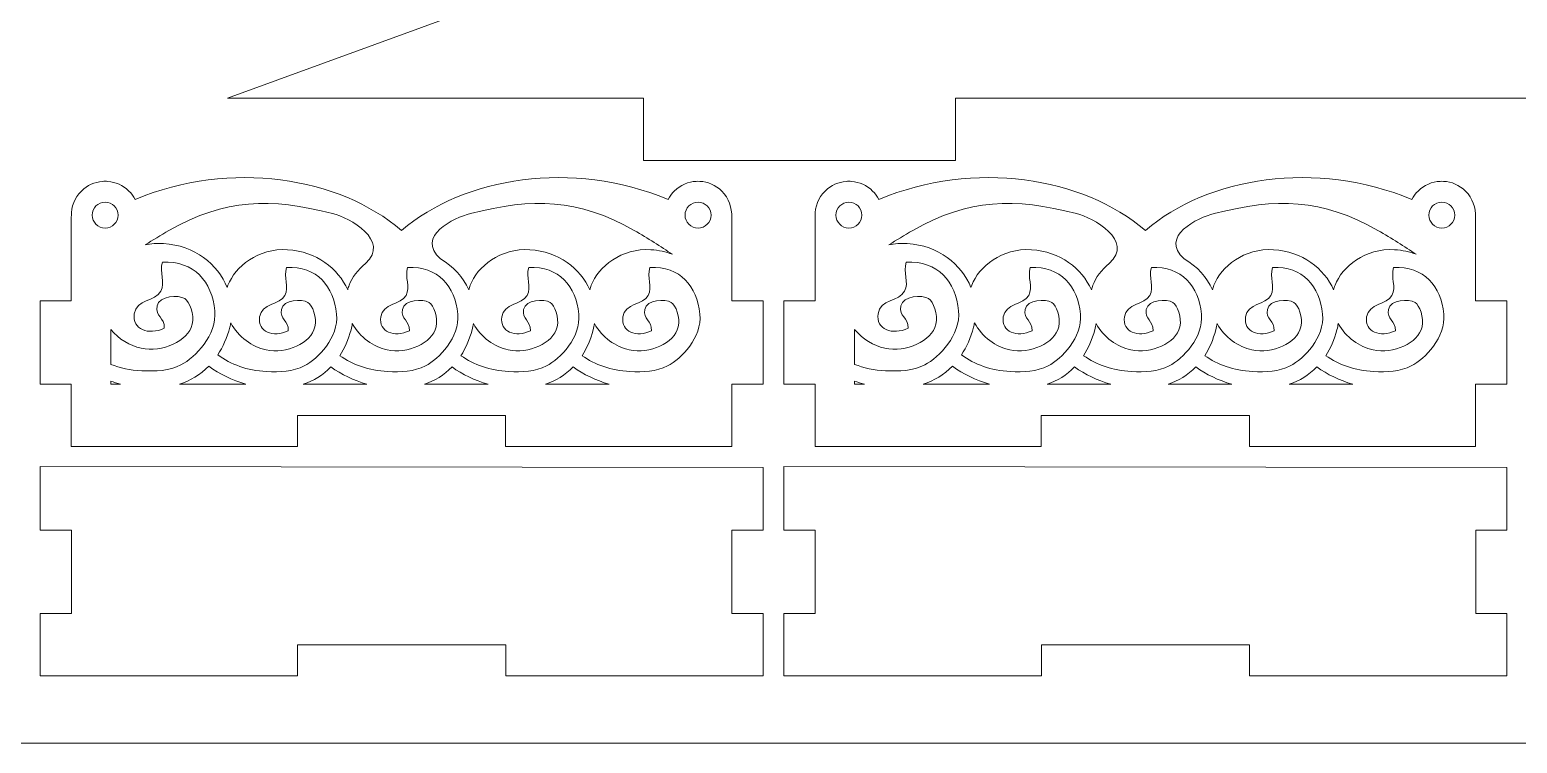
# Model space of a CAD drawing. Header units: millimetres. Extents: x -450 to 450, y -635 to 635.
# Drawn here: x -231.5 to -88.5, y 35.2 to 103.8 of the extents above; entities that cross this region are included whole.
import ezdxf

# ---------------------------------------------------------------- set-up
doc = ezdxf.new("R2010")
doc.units = ezdxf.units.MM
doc.header["$MEASUREMENT"] = 0
doc.layers.add('Camada 1', color=7, linetype='Continuous')

msp = doc.modelspace()

# ---------------------------------------------------------------- linework, layer by layer
at = {"layer": 'Camada 1', "color": 254, "lineweight": 20}
msp.add_lwpolyline([(-450, 35.1801), (450, 35.1801), (450, 635.1801), (-450, 635.1801), (-450, 35.1801)], close=True, dxfattribs=at)
at = {"layer": 'Camada 1', "color": 250, "lineweight": 20}
for points, knots in [([(-28.7208, 164.082), (-28.7208, 164.082), (-160.8293, 115.9984), (-160.8293, 115.9984), (-160.8293, 115.9984), (-160.8293, 115.9984), (-161.8553, 118.8175), (-161.8553, 118.8175), (-161.8553, 118.8175), (-161.8553, 118.8175), (-190.0461, 108.5569), (-190.0461, 108.5569), (-190.0461, 108.5569), (-190.0461, 108.5569), (-189.0201, 105.7378), (-189.0201, 105.7378), (-189.0201, 105.7378), (-189.0201, 105.7378), (-212.5124, 97.1873), (-212.5124, 97.1873), (-212.5124, 97.1873), (-212.5124, 97.1873), (-172.5124, 97.1873), (-172.5124, 97.1873), (-172.5124, 97.1873), (-172.5124, 97.1873), (-172.5124, 91.1873), (-172.5124, 91.1873), (-172.5124, 91.1873), (-172.5124, 91.1873), (-142.5124, 91.1873), (-142.5124, 91.1873), (-142.5124, 91.1873), (-142.5124, 91.1873), (-142.5124, 97.1873), (-142.5124, 97.1873), (-142.5124, 97.1873), (-142.5124, 97.1873), (-46.9972, 97.1873), (-46.9972, 97.1873), (-46.9972, 97.1873), (-46.9972, 97.1873), (-46.9972, 91.1873), (-46.9972, 91.1873), (-46.9972, 91.1873), (-46.9972, 91.1873), (-16.9972, 91.1873), (-16.9972, 91.1873), (-16.9972, 91.1873), (-16.9972, 91.1873), (-16.9972, 97.1873), (-16.9972, 97.1873), (-16.9972, 97.1873), (-16.9972, 97.1873), (20.0028, 97.1873), (20.0028, 97.1873), (20.0028, 97.1873), (20.0028, 97.1873), (20.0028, 181.8159), (20.0028, 181.8159), (20.0028, 181.8159), (20.0028, 181.8159), (-0.53, 174.3426), (-0.53, 174.3426), (-0.53, 174.3426), (-0.53, 174.3426), (-1.5561, 177.1617), (-1.5561, 177.1617), (-1.5561, 177.1617), (-1.5561, 177.1617), (-29.7468, 166.9011), (-29.7468, 166.9011), (-29.7468, 166.9011), (-29.7468, 166.9011), (-28.7208, 164.082), (-28.7208, 164.082)], [0, 0, 0, 0, 0.05, 0.05, 0.05, 0.05, 0.1, 0.1, 0.1, 0.1, 0.15, 0.15, 0.15, 0.15, 0.2, 0.2, 0.2, 0.2, 0.25, 0.25, 0.25, 0.25, 0.3, 0.3, 0.3, 0.3, 0.35, 0.35, 0.35, 0.35, 0.4, 0.4, 0.4, 0.4, 0.45, 0.45, 0.45, 0.45, 0.5, 0.5, 0.5, 0.5, 0.55, 0.55, 0.55, 0.55, 0.6, 0.6, 0.6, 0.6, 0.65, 0.65, 0.65, 0.65, 0.7, 0.7, 0.7, 0.7, 0.75, 0.75, 0.75, 0.75, 0.8, 0.8, 0.8, 0.8, 0.85, 0.85, 0.85, 0.85, 0.9, 0.9, 0.9, 0.9, 1, 1, 1, 1]), ([(-170.1408, 87.4483), (-179.3599, 91.2629), (-189.6884, 89.6362), (-195.76, 84.4697), (-195.76, 84.4697), (-201.8316, 89.6362), (-212.1605, 91.263), (-221.3798, 87.4483), (-221.3798, 87.4483), (-221.5322, 87.7396), (-221.7315, 88.0126), (-221.978, 88.2557), (-221.978, 88.2557), (-222.5448, 88.8146), (-223.2656, 89.1232), (-224.0024, 89.1815), (-224.0024, 89.1815), (-224.1753, 89.1953), (-224.3491, 89.1952), (-224.522, 89.1812), (-224.522, 89.1812), (-225.2575, 89.1221), (-225.9766, 88.8136), (-226.5423, 88.2557), (-226.5423, 88.2557), (-226.5423, 88.2557), (-226.571, 88.2269), (-226.571, 88.2269), (-226.571, 88.2269), (-227.1901, 87.6009), (-227.5286, 86.7506), (-227.5093, 85.8704), (-227.5093, 85.8704), (-227.5093, 85.8704), (-227.5101, 85.8143), (-227.5101, 85.8143), (-227.5101, 85.8143), (-227.5101, 85.8143), (-227.5101, 77.6918), (-227.5101, 77.6918), (-227.5101, 77.6918), (-227.5101, 77.6918), (-230.5101, 77.6918), (-230.5101, 77.6918), (-230.5101, 77.6918), (-230.5101, 77.6918), (-230.5101, 69.6919), (-230.5101, 69.6919), (-230.5101, 69.6919), (-230.5101, 69.6919), (-227.5101, 69.6919), (-227.5101, 69.6919), (-227.5101, 69.6919), (-227.5101, 69.6919), (-227.5101, 63.6919), (-227.5101, 63.6919), (-227.5101, 63.6919), (-227.5101, 63.6919), (-205.7602, 63.6919), (-205.7602, 63.6919), (-205.7602, 63.6919), (-205.7602, 63.6919), (-205.7602, 66.6919), (-205.7602, 66.6919), (-205.7602, 66.6919), (-205.7602, 66.6919), (-185.7603, 66.6919), (-185.7603, 66.6919), (-185.7603, 66.6919), (-185.7603, 66.6919), (-185.7603, 63.6919), (-185.7603, 63.6919), (-185.7603, 63.6919), (-185.7603, 63.6919), (-164.0104, 63.6919), (-164.0104, 63.6919), (-164.0104, 63.6919), (-164.0104, 63.6919), (-164.012, 69.6919), (-164.012, 69.6919), (-164.012, 69.6919), (-164.012, 69.6919), (-161.0104, 69.6919), (-161.0104, 69.6919), (-161.0104, 69.6919), (-161.0104, 69.6919), (-161.0104, 77.6918), (-161.0104, 77.6918), (-161.0104, 77.6918), (-161.0104, 77.6918), (-164.0142, 77.6918), (-164.0142, 77.6918), (-164.0142, 77.6918), (-164.0142, 77.6918), (-164.0164, 85.7301), (-164.0164, 85.7301), (-164.0164, 85.7301), (-164.008, 86.639), (-164.2798, 87.5669), (-164.9782, 88.2557), (-164.9782, 88.2557), (-165.5705, 88.8399), (-166.3311, 89.1506), (-167.1025, 89.1879), (-167.1025, 89.1879), (-167.2118, 89.1932), (-167.3214, 89.193), (-167.4307, 89.1873), (-167.4307, 89.1873), (-168.1978, 89.1473), (-168.9534, 88.8367), (-169.5426, 88.2557), (-169.5426, 88.2557), (-169.7891, 88.0126), (-169.9884, 87.7396), (-170.1408, 87.4483)], [0, 0, 0, 0, 0.03333333, 0.03333333, 0.03333333, 0.03333333, 0.06666667, 0.06666667, 0.06666667, 0.06666667, 0.1, 0.1, 0.1, 0.1, 0.13333333, 0.13333333, 0.13333333, 0.13333333, 0.16666667, 0.16666667, 0.16666667, 0.16666667, 0.2, 0.2, 0.2, 0.2, 0.23333333, 0.23333333, 0.23333333, 0.23333333, 0.26666667, 0.26666667, 0.26666667, 0.26666667, 0.3, 0.3, 0.3, 0.3, 0.33333333, 0.33333333, 0.33333333, 0.33333333, 0.36666667, 0.36666667, 0.36666667, 0.36666667, 0.4, 0.4, 0.4, 0.4, 0.43333333, 0.43333333, 0.43333333, 0.43333333, 0.46666667, 0.46666667, 0.46666667, 0.46666667, 0.5, 0.5, 0.5, 0.5, 0.53333333, 0.53333333, 0.53333333, 0.53333333, 0.56666667, 0.56666667, 0.56666667, 0.56666667, 0.6, 0.6, 0.6, 0.6, 0.63333333, 0.63333333, 0.63333333, 0.63333333, 0.66666667, 0.66666667, 0.66666667, 0.66666667, 0.7, 0.7, 0.7, 0.7, 0.73333333, 0.73333333, 0.73333333, 0.73333333, 0.76666667, 0.76666667, 0.76666667, 0.76666667, 0.8, 0.8, 0.8, 0.8, 0.83333333, 0.83333333, 0.83333333, 0.83333333, 0.86666667, 0.86666667, 0.86666667, 0.86666667, 0.9, 0.9, 0.9, 0.9, 0.93333333, 0.93333333, 0.93333333, 0.93333333, 1, 1, 1, 1]), ([(-98.6427, 87.4483), (-107.8618, 91.2629), (-118.1903, 89.6362), (-124.2619, 84.4697), (-124.2619, 84.4697), (-130.3335, 89.6362), (-140.6624, 91.263), (-149.8817, 87.4483), (-149.8817, 87.4483), (-150.0341, 87.7396), (-150.2334, 88.0126), (-150.4799, 88.2557), (-150.4799, 88.2557), (-151.0467, 88.8146), (-151.7675, 89.1232), (-152.5043, 89.1815), (-152.5043, 89.1815), (-152.6772, 89.1953), (-152.851, 89.1952), (-153.0239, 89.1812), (-153.0239, 89.1812), (-153.7594, 89.1221), (-154.4785, 88.8136), (-155.0442, 88.2557), (-155.0442, 88.2557), (-155.0442, 88.2557), (-155.0729, 88.2269), (-155.0729, 88.2269), (-155.0729, 88.2269), (-155.692, 87.6009), (-156.0305, 86.7506), (-156.0112, 85.8704), (-156.0112, 85.8704), (-156.0112, 85.8704), (-156.012, 85.8143), (-156.012, 85.8143), (-156.012, 85.8143), (-156.012, 85.8143), (-156.012, 77.6918), (-156.012, 77.6918), (-156.012, 77.6918), (-156.012, 77.6918), (-159.012, 77.6918), (-159.012, 77.6918), (-159.012, 77.6918), (-159.012, 77.6918), (-159.012, 69.6919), (-159.012, 69.6919), (-159.012, 69.6919), (-159.012, 69.6919), (-156.012, 69.6919), (-156.012, 69.6919), (-156.012, 69.6919), (-156.012, 69.6919), (-156.012, 63.6919), (-156.012, 63.6919), (-156.012, 63.6919), (-156.012, 63.6919), (-134.2621, 63.6919), (-134.2621, 63.6919), (-134.2621, 63.6919), (-134.2621, 63.6919), (-134.2621, 66.6919), (-134.2621, 66.6919), (-134.2621, 66.6919), (-134.2621, 66.6919), (-114.2622, 66.6919), (-114.2622, 66.6919), (-114.2622, 66.6919), (-114.2622, 66.6919), (-114.2622, 63.6919), (-114.2622, 63.6919), (-114.2622, 63.6919), (-114.2622, 63.6919), (-92.5123, 63.6919), (-92.5123, 63.6919), (-92.5123, 63.6919), (-92.5123, 63.6919), (-92.5139, 69.6919), (-92.5139, 69.6919), (-92.5139, 69.6919), (-92.5139, 69.6919), (-89.5123, 69.6919), (-89.5123, 69.6919), (-89.5123, 69.6919), (-89.5123, 69.6919), (-89.5123, 77.6918), (-89.5123, 77.6918), (-89.5123, 77.6918), (-89.5123, 77.6918), (-92.5161, 77.6918), (-92.5161, 77.6918), (-92.5161, 77.6918), (-92.5161, 77.6918), (-92.5183, 85.7301), (-92.5183, 85.7301), (-92.5183, 85.7301), (-92.5099, 86.639), (-92.7817, 87.5669), (-93.4801, 88.2557), (-93.4801, 88.2557), (-94.0724, 88.8399), (-94.833, 89.1506), (-95.6044, 89.1879), (-95.6044, 89.1879), (-95.7137, 89.1932), (-95.8233, 89.193), (-95.9326, 89.1873), (-95.9326, 89.1873), (-96.6997, 89.1473), (-97.4553, 88.8367), (-98.0445, 88.2557), (-98.0445, 88.2557), (-98.291, 88.0126), (-98.4903, 87.7396), (-98.6427, 87.4483)], [0, 0, 0, 0, 0.03333333, 0.03333333, 0.03333333, 0.03333333, 0.06666667, 0.06666667, 0.06666667, 0.06666667, 0.1, 0.1, 0.1, 0.1, 0.13333333, 0.13333333, 0.13333333, 0.13333333, 0.16666667, 0.16666667, 0.16666667, 0.16666667, 0.2, 0.2, 0.2, 0.2, 0.23333333, 0.23333333, 0.23333333, 0.23333333, 0.26666667, 0.26666667, 0.26666667, 0.26666667, 0.3, 0.3, 0.3, 0.3, 0.33333333, 0.33333333, 0.33333333, 0.33333333, 0.36666667, 0.36666667, 0.36666667, 0.36666667, 0.4, 0.4, 0.4, 0.4, 0.43333333, 0.43333333, 0.43333333, 0.43333333, 0.46666667, 0.46666667, 0.46666667, 0.46666667, 0.5, 0.5, 0.5, 0.5, 0.53333333, 0.53333333, 0.53333333, 0.53333333, 0.56666667, 0.56666667, 0.56666667, 0.56666667, 0.6, 0.6, 0.6, 0.6, 0.63333333, 0.63333333, 0.63333333, 0.63333333, 0.66666667, 0.66666667, 0.66666667, 0.66666667, 0.7, 0.7, 0.7, 0.7, 0.73333333, 0.73333333, 0.73333333, 0.73333333, 0.76666667, 0.76666667, 0.76666667, 0.76666667, 0.8, 0.8, 0.8, 0.8, 0.83333333, 0.83333333, 0.83333333, 0.83333333, 0.86666667, 0.86666667, 0.86666667, 0.86666667, 0.9, 0.9, 0.9, 0.9, 0.93333333, 0.93333333, 0.93333333, 0.93333333, 1, 1, 1, 1]), ([(-212.4491, 79.1922), (-212.4491, 79.1922), (-212.5219, 78.9787), (-212.5219, 78.9787), (-212.5219, 78.9787), (-213.4277, 81.2332), (-215.6529, 83.0213), (-218.6424, 83.2092), (-218.6424, 83.2092), (-219.2628, 83.2482), (-219.8561, 83.1956), (-220.413, 83.0712), (-220.413, 83.0712), (-219.687, 83.5364), (-218.9306, 84.0114), (-218.1231, 84.4667), (-218.1231, 84.4667), (-212.6547, 87.5501), (-208.4205, 87.6193), (-202.3883, 86.1), (-202.3883, 86.1), (-200.7806, 85.6951), (-196.8094, 83.4925), (-199.2257, 81.2995), (-199.2257, 81.2995), (-199.9775, 80.6933), (-200.5287, 79.9438), (-200.8074, 79.1922), (-200.8074, 79.1922), (-200.8612, 79.0473), (-200.9066, 78.903), (-200.9442, 78.7595), (-200.9442, 78.7595), (-201.8588, 80.8244), (-203.9453, 82.4388), (-206.7197, 82.6131), (-206.7197, 82.6131), (-209.541, 82.7904), (-211.78, 80.9967), (-212.4491, 79.1922)], [0, 0, 0, 0, 0.09090909, 0.09090909, 0.09090909, 0.09090909, 0.18181818, 0.18181818, 0.18181818, 0.18181818, 0.27272727, 0.27272727, 0.27272727, 0.27272727, 0.36363636, 0.36363636, 0.36363636, 0.36363636, 0.45454545, 0.45454545, 0.45454545, 0.45454545, 0.54545455, 0.54545455, 0.54545455, 0.54545455, 0.63636364, 0.63636364, 0.63636364, 0.63636364, 0.72727273, 0.72727273, 0.72727273, 0.72727273, 0.81818182, 0.81818182, 0.81818182, 0.81818182, 1, 1, 1, 1]), ([(-183.4364, 82.6131), (-186.2577, 82.7904), (-188.4967, 80.9967), (-189.1658, 79.1922), (-189.1658, 79.1922), (-189.2196, 79.0472), (-189.2649, 78.9028), (-189.3025, 78.7593), (-189.3025, 78.7593), (-189.8386, 79.9696), (-190.7772, 81.0249), (-192.0218, 81.7273), (-192.0218, 81.7273), (-194.4381, 83.92), (-190.74, 85.6951), (-189.1322, 86.1), (-189.1322, 86.1), (-183.1, 87.6194), (-178.8658, 87.5501), (-173.3975, 84.4667), (-173.3975, 84.4667), (-172.063, 83.7141), (-170.8678, 82.9085), (-169.7193, 82.1807), (-169.7193, 82.1807), (-170.3554, 82.4158), (-171.0503, 82.5663), (-171.7948, 82.6131), (-171.7948, 82.6131), (-174.616, 82.7904), (-176.855, 80.9967), (-177.5241, 79.1922), (-177.5241, 79.1922), (-177.5779, 79.0472), (-177.6232, 78.9028), (-177.6608, 78.7593), (-177.6608, 78.7593), (-178.5755, 80.8244), (-180.6619, 82.4388), (-183.4364, 82.6131)], [0, 0, 0, 0, 0.09090909, 0.09090909, 0.09090909, 0.09090909, 0.18181818, 0.18181818, 0.18181818, 0.18181818, 0.27272727, 0.27272727, 0.27272727, 0.27272727, 0.36363636, 0.36363636, 0.36363636, 0.36363636, 0.45454545, 0.45454545, 0.45454545, 0.45454545, 0.54545455, 0.54545455, 0.54545455, 0.54545455, 0.63636364, 0.63636364, 0.63636364, 0.63636364, 0.72727273, 0.72727273, 0.72727273, 0.72727273, 0.81818182, 0.81818182, 0.81818182, 0.81818182, 1, 1, 1, 1]), ([(-140.951, 79.1922), (-140.951, 79.1922), (-141.0238, 78.9787), (-141.0238, 78.9787), (-141.0238, 78.9787), (-141.9296, 81.2332), (-144.1548, 83.0213), (-147.1443, 83.2092), (-147.1443, 83.2092), (-147.7647, 83.2482), (-148.358, 83.1956), (-148.9149, 83.0712), (-148.9149, 83.0712), (-148.1889, 83.5364), (-147.4325, 84.0114), (-146.625, 84.4667), (-146.625, 84.4667), (-141.1566, 87.5501), (-136.9224, 87.6193), (-130.8902, 86.1), (-130.8902, 86.1), (-129.2825, 85.6951), (-125.3113, 83.4925), (-127.7276, 81.2995), (-127.7276, 81.2995), (-128.4794, 80.6933), (-129.0306, 79.9438), (-129.3093, 79.1922), (-129.3093, 79.1922), (-129.3631, 79.0473), (-129.4085, 78.903), (-129.4461, 78.7595), (-129.4461, 78.7595), (-130.3607, 80.8244), (-132.4472, 82.4388), (-135.2216, 82.6131), (-135.2216, 82.6131), (-138.0429, 82.7904), (-140.2819, 80.9967), (-140.951, 79.1922)], [0, 0, 0, 0, 0.09090909, 0.09090909, 0.09090909, 0.09090909, 0.18181818, 0.18181818, 0.18181818, 0.18181818, 0.27272727, 0.27272727, 0.27272727, 0.27272727, 0.36363636, 0.36363636, 0.36363636, 0.36363636, 0.45454545, 0.45454545, 0.45454545, 0.45454545, 0.54545455, 0.54545455, 0.54545455, 0.54545455, 0.63636364, 0.63636364, 0.63636364, 0.63636364, 0.72727273, 0.72727273, 0.72727273, 0.72727273, 0.81818182, 0.81818182, 0.81818182, 0.81818182, 1, 1, 1, 1]), ([(-111.9383, 82.6131), (-114.7596, 82.7904), (-116.9986, 80.9967), (-117.6677, 79.1922), (-117.6677, 79.1922), (-117.7215, 79.0472), (-117.7668, 78.9028), (-117.8044, 78.7593), (-117.8044, 78.7593), (-118.3405, 79.9696), (-119.2791, 81.0249), (-120.5237, 81.7273), (-120.5237, 81.7273), (-122.94, 83.92), (-119.2419, 85.6951), (-117.6341, 86.1), (-117.6341, 86.1), (-111.6019, 87.6194), (-107.3677, 87.5501), (-101.8994, 84.4667), (-101.8994, 84.4667), (-100.5649, 83.7141), (-99.3697, 82.9085), (-98.2212, 82.1807), (-98.2212, 82.1807), (-98.8573, 82.4158), (-99.5522, 82.5663), (-100.2967, 82.6131), (-100.2967, 82.6131), (-103.1179, 82.7904), (-105.3569, 80.9967), (-106.026, 79.1922), (-106.026, 79.1922), (-106.0798, 79.0472), (-106.1251, 78.9028), (-106.1627, 78.7593), (-106.1627, 78.7593), (-107.0774, 80.8244), (-109.1638, 82.4388), (-111.9383, 82.6131)], [0, 0, 0, 0, 0.09090909, 0.09090909, 0.09090909, 0.09090909, 0.18181818, 0.18181818, 0.18181818, 0.18181818, 0.27272727, 0.27272727, 0.27272727, 0.27272727, 0.36363636, 0.36363636, 0.36363636, 0.36363636, 0.45454545, 0.45454545, 0.45454545, 0.45454545, 0.54545455, 0.54545455, 0.54545455, 0.54545455, 0.63636364, 0.63636364, 0.63636364, 0.63636364, 0.72727273, 0.72727273, 0.72727273, 0.72727273, 0.81818182, 0.81818182, 0.81818182, 0.81818182, 1, 1, 1, 1]), ([(-223.0102, 85.9418), (-223.0102, 85.2587), (-223.5827, 84.6918), (-224.2602, 84.6918), (-224.2602, 84.6918), (-224.9433, 84.6918), (-225.5102, 85.2643), (-225.5102, 85.9418), (-225.5102, 85.9418), (-225.5102, 86.6248), (-224.9377, 87.1918), (-224.2602, 87.1918), (-224.2602, 87.1918), (-223.5771, 87.1918), (-223.0102, 86.6192), (-223.0102, 85.9418)], [0, 0, 0, 0, 0.2, 0.2, 0.2, 0.2, 0.4, 0.4, 0.4, 0.4, 0.6, 0.6, 0.6, 0.6, 1, 1, 1, 1]), ([(-167.2604, 84.6918), (-167.9435, 84.6918), (-168.5104, 85.2643), (-168.5104, 85.9418), (-168.5104, 85.9418), (-168.5104, 86.6248), (-167.9379, 87.1918), (-167.2604, 87.1918), (-167.2604, 87.1918), (-166.5773, 87.1918), (-166.0104, 86.6192), (-166.0104, 85.9418), (-166.0104, 85.9418), (-166.0104, 85.2587), (-166.5829, 84.6918), (-167.2604, 84.6918)], [0, 0, 0, 0, 0.2, 0.2, 0.2, 0.2, 0.4, 0.4, 0.4, 0.4, 0.6, 0.6, 0.6, 0.6, 1, 1, 1, 1]), ([(-151.5121, 85.9418), (-151.5121, 85.2587), (-152.0846, 84.6918), (-152.7621, 84.6918), (-152.7621, 84.6918), (-153.4452, 84.6918), (-154.0121, 85.2643), (-154.0121, 85.9418), (-154.0121, 85.9418), (-154.0121, 86.6248), (-153.4396, 87.1918), (-152.7621, 87.1918), (-152.7621, 87.1918), (-152.079, 87.1918), (-151.5121, 86.6192), (-151.5121, 85.9418)], [0, 0, 0, 0, 0.2, 0.2, 0.2, 0.2, 0.4, 0.4, 0.4, 0.4, 0.6, 0.6, 0.6, 0.6, 1, 1, 1, 1]), ([(-95.7623, 84.6918), (-96.4454, 84.6918), (-97.0123, 85.2643), (-97.0123, 85.9418), (-97.0123, 85.9418), (-97.0123, 86.6248), (-96.4398, 87.1918), (-95.7623, 87.1918), (-95.7623, 87.1918), (-95.0792, 87.1918), (-94.5123, 86.6192), (-94.5123, 85.9418), (-94.5123, 85.9418), (-94.5123, 85.2587), (-95.0848, 84.6918), (-95.7623, 84.6918)], [0, 0, 0, 0, 0.2, 0.2, 0.2, 0.2, 0.4, 0.4, 0.4, 0.4, 0.6, 0.6, 0.6, 0.6, 1, 1, 1, 1]), ([(-213.7174, 76.7536), (-213.4967, 74.3708), (-215.5817, 72.2855), (-216.9689, 71.5492), (-216.9689, 71.5492), (-218.0804, 70.9592), (-219.4372, 70.9182), (-220.7471, 70.9815), (-220.7471, 70.9815), (-221.8474, 71.0345), (-222.8332, 71.2504), (-223.7197, 71.5946), (-223.7197, 71.5946), (-223.7197, 71.5946), (-223.7197, 74.9472), (-223.7197, 74.9472), (-223.7197, 74.9472), (-222.939, 74.0267), (-221.8712, 73.3725), (-220.8084, 73.15), (-220.8084, 73.15), (-218.771, 72.7238), (-216.2845, 73.8065), (-215.8938, 75.4546), (-215.8938, 75.4546), (-215.6637, 76.4252), (-216.1513, 77.626), (-216.5956, 77.9161), (-216.5956, 77.9161), (-217.1854, 78.3006), (-219.0835, 78.1994), (-219.2634, 77.2231), (-219.2634, 77.2231), (-219.4603, 76.1569), (-218.5362, 76.1619), (-218.5705, 75.0716), (-218.5705, 75.0716), (-220.0946, 74.3635), (-221.6694, 74.9461), (-221.4554, 76.4662), (-221.4554, 76.4662), (-221.2602, 77.8538), (-219.4351, 77.6407), (-218.9082, 78.6285), (-218.9082, 78.6285), (-218.4572, 79.4736), (-219.0539, 80.4553), (-218.7503, 81.4232), (-218.7503, 81.4232), (-215.7013, 81.5688), (-213.9744, 79.5346), (-213.7174, 76.7536)], [0, 0, 0, 0, 0.07142857, 0.07142857, 0.07142857, 0.07142857, 0.14285714, 0.14285714, 0.14285714, 0.14285714, 0.21428571, 0.21428571, 0.21428571, 0.21428571, 0.28571429, 0.28571429, 0.28571429, 0.28571429, 0.35714286, 0.35714286, 0.35714286, 0.35714286, 0.42857143, 0.42857143, 0.42857143, 0.42857143, 0.5, 0.5, 0.5, 0.5, 0.57142857, 0.57142857, 0.57142857, 0.57142857, 0.64285714, 0.64285714, 0.64285714, 0.64285714, 0.71428571, 0.71428571, 0.71428571, 0.71428571, 0.78571429, 0.78571429, 0.78571429, 0.78571429, 0.85714286, 0.85714286, 0.85714286, 0.85714286, 1, 1, 1, 1]), ([(-142.2193, 76.7536), (-141.9986, 74.3708), (-144.0836, 72.2855), (-145.4708, 71.5492), (-145.4708, 71.5492), (-146.5823, 70.9592), (-147.9391, 70.9182), (-149.249, 70.9815), (-149.249, 70.9815), (-150.3493, 71.0345), (-151.3351, 71.2504), (-152.2216, 71.5946), (-152.2216, 71.5946), (-152.2216, 71.5946), (-152.2216, 74.9472), (-152.2216, 74.9472), (-152.2216, 74.9472), (-151.4409, 74.0267), (-150.3731, 73.3725), (-149.3103, 73.15), (-149.3103, 73.15), (-147.2729, 72.7238), (-144.7864, 73.8065), (-144.3957, 75.4546), (-144.3957, 75.4546), (-144.1656, 76.4252), (-144.6532, 77.626), (-145.0975, 77.9161), (-145.0975, 77.9161), (-145.6873, 78.3006), (-147.5854, 78.1994), (-147.7653, 77.2231), (-147.7653, 77.2231), (-147.9622, 76.1569), (-147.0381, 76.1619), (-147.0724, 75.0716), (-147.0724, 75.0716), (-148.5965, 74.3635), (-150.1713, 74.9461), (-149.9573, 76.4662), (-149.9573, 76.4662), (-149.7621, 77.8538), (-147.937, 77.6407), (-147.4101, 78.6285), (-147.4101, 78.6285), (-146.9591, 79.4736), (-147.5558, 80.4553), (-147.2522, 81.4232), (-147.2522, 81.4232), (-144.2032, 81.5688), (-142.4763, 79.5346), (-142.2193, 76.7536)], [0, 0, 0, 0, 0.07142857, 0.07142857, 0.07142857, 0.07142857, 0.14285714, 0.14285714, 0.14285714, 0.14285714, 0.21428571, 0.21428571, 0.21428571, 0.21428571, 0.28571429, 0.28571429, 0.28571429, 0.28571429, 0.35714286, 0.35714286, 0.35714286, 0.35714286, 0.42857143, 0.42857143, 0.42857143, 0.42857143, 0.5, 0.5, 0.5, 0.5, 0.57142857, 0.57142857, 0.57142857, 0.57142857, 0.64285714, 0.64285714, 0.64285714, 0.64285714, 0.71428571, 0.71428571, 0.71428571, 0.71428571, 0.78571429, 0.78571429, 0.78571429, 0.78571429, 0.85714286, 0.85714286, 0.85714286, 0.85714286, 1, 1, 1, 1]), ([(-202.0055, 76.4339), (-201.7942, 74.1529), (-203.79, 72.1568), (-205.1178, 71.452), (-205.1178, 71.452), (-206.1818, 70.8873), (-207.4805, 70.848), (-208.7344, 70.9086), (-208.7344, 70.9086), (-210.6288, 70.9999), (-212.1687, 71.5952), (-213.4383, 72.5034), (-213.4383, 72.5034), (-212.9479, 73.2475), (-212.5499, 74.1352), (-212.2727, 75.183), (-212.2727, 75.183), (-212.2375, 75.316), (-212.2077, 75.4493), (-212.1821, 75.5829), (-212.1821, 75.5829), (-211.4604, 74.2462), (-210.1225, 73.2626), (-208.7931, 72.9843), (-208.7931, 72.9843), (-206.8428, 72.5764), (-204.4627, 73.6128), (-204.0887, 75.1903), (-204.0887, 75.1903), (-203.8685, 76.1194), (-204.3352, 77.2688), (-204.7605, 77.5465), (-204.7605, 77.5465), (-205.3251, 77.9146), (-207.142, 77.8177), (-207.3142, 76.8832), (-207.3142, 76.8832), (-207.5026, 75.8626), (-206.6181, 75.8674), (-206.6509, 74.8237), (-206.6509, 74.8237), (-208.1098, 74.1459), (-209.6172, 74.7036), (-209.4124, 76.1587), (-209.4124, 76.1587), (-209.2255, 77.4869), (-207.4785, 77.2829), (-206.9742, 78.2284), (-206.9742, 78.2284), (-206.5425, 79.0374), (-207.1136, 79.9771), (-206.823, 80.9036), (-206.823, 80.9036), (-203.9045, 81.0429), (-202.2515, 79.0958), (-202.0055, 76.4339)], [0, 0, 0, 0, 0.06666667, 0.06666667, 0.06666667, 0.06666667, 0.13333333, 0.13333333, 0.13333333, 0.13333333, 0.2, 0.2, 0.2, 0.2, 0.26666667, 0.26666667, 0.26666667, 0.26666667, 0.33333333, 0.33333333, 0.33333333, 0.33333333, 0.4, 0.4, 0.4, 0.4, 0.46666667, 0.46666667, 0.46666667, 0.46666667, 0.53333333, 0.53333333, 0.53333333, 0.53333333, 0.6, 0.6, 0.6, 0.6, 0.66666667, 0.66666667, 0.66666667, 0.66666667, 0.73333333, 0.73333333, 0.73333333, 0.73333333, 0.8, 0.8, 0.8, 0.8, 0.86666667, 0.86666667, 0.86666667, 0.86666667, 1, 1, 1, 1]), ([(-193.4762, 71.452), (-194.5402, 70.8873), (-195.8389, 70.848), (-197.0928, 70.9086), (-197.0928, 70.9086), (-198.9371, 70.9975), (-200.4452, 71.5641), (-201.6952, 72.432), (-201.6952, 72.432), (-201.2456, 73.1306), (-200.8797, 73.9584), (-200.6226, 74.9304), (-200.6226, 74.9304), (-200.5714, 75.1239), (-200.5316, 75.3182), (-200.5014, 75.5129), (-200.5014, 75.5129), (-199.7713, 74.2119), (-198.4576, 73.2577), (-197.1515, 72.9843), (-197.1515, 72.9843), (-195.2012, 72.5764), (-192.8211, 73.6128), (-192.4471, 75.1903), (-192.4471, 75.1903), (-192.2269, 76.1194), (-192.6936, 77.2688), (-193.1189, 77.5465), (-193.1189, 77.5465), (-193.6835, 77.9146), (-195.5004, 77.8177), (-195.6726, 76.8832), (-195.6726, 76.8832), (-195.861, 75.8626), (-194.9765, 75.8674), (-195.0093, 74.8237), (-195.0093, 74.8237), (-196.4682, 74.1459), (-197.9756, 74.7036), (-197.7708, 76.1587), (-197.7708, 76.1587), (-197.5839, 77.4869), (-195.8369, 77.2829), (-195.3326, 78.2284), (-195.3326, 78.2284), (-194.9009, 79.0374), (-195.472, 79.9771), (-195.1814, 80.9036), (-195.1814, 80.9036), (-192.2629, 81.0429), (-190.6099, 79.0958), (-190.3639, 76.4339), (-190.3639, 76.4339), (-190.1526, 74.1529), (-192.1484, 72.1568), (-193.4762, 71.452)], [0, 0, 0, 0, 0.06666667, 0.06666667, 0.06666667, 0.06666667, 0.13333333, 0.13333333, 0.13333333, 0.13333333, 0.2, 0.2, 0.2, 0.2, 0.26666667, 0.26666667, 0.26666667, 0.26666667, 0.33333333, 0.33333333, 0.33333333, 0.33333333, 0.4, 0.4, 0.4, 0.4, 0.46666667, 0.46666667, 0.46666667, 0.46666667, 0.53333333, 0.53333333, 0.53333333, 0.53333333, 0.6, 0.6, 0.6, 0.6, 0.66666667, 0.66666667, 0.66666667, 0.66666667, 0.73333333, 0.73333333, 0.73333333, 0.73333333, 0.8, 0.8, 0.8, 0.8, 0.86666667, 0.86666667, 0.86666667, 0.86666667, 1, 1, 1, 1]), ([(-183.5397, 80.9036), (-180.6212, 81.0429), (-178.9682, 79.0958), (-178.7222, 76.4339), (-178.7222, 76.4339), (-178.5109, 74.1529), (-180.5067, 72.1568), (-181.8345, 71.452), (-181.8345, 71.452), (-182.8985, 70.8873), (-184.1972, 70.848), (-185.4511, 70.9086), (-185.4511, 70.9086), (-187.2954, 70.9975), (-188.8036, 71.5641), (-190.0536, 72.432), (-190.0536, 72.432), (-189.604, 73.1306), (-189.2381, 73.9584), (-188.981, 74.9304), (-188.981, 74.9304), (-188.9298, 75.1239), (-188.8899, 75.3181), (-188.8598, 75.5127), (-188.8598, 75.5127), (-188.1296, 74.2119), (-186.8158, 73.2578), (-185.5098, 72.9843), (-185.5098, 72.9843), (-183.5595, 72.5764), (-181.1794, 73.6128), (-180.8054, 75.1903), (-180.8054, 75.1903), (-180.5852, 76.1194), (-181.0519, 77.2688), (-181.4772, 77.5465), (-181.4772, 77.5465), (-182.0418, 77.9146), (-183.8587, 77.8177), (-184.0309, 76.8832), (-184.0309, 76.8832), (-184.2193, 75.8626), (-183.3348, 75.8674), (-183.3676, 74.8237), (-183.3676, 74.8237), (-184.8265, 74.1459), (-186.3339, 74.7036), (-186.1291, 76.1587), (-186.1291, 76.1587), (-185.9422, 77.4869), (-184.1952, 77.2829), (-183.6909, 78.2284), (-183.6909, 78.2284), (-183.2592, 79.0374), (-183.8303, 79.9771), (-183.5397, 80.9036)], [0, 0, 0, 0, 0.06666667, 0.06666667, 0.06666667, 0.06666667, 0.13333333, 0.13333333, 0.13333333, 0.13333333, 0.2, 0.2, 0.2, 0.2, 0.26666667, 0.26666667, 0.26666667, 0.26666667, 0.33333333, 0.33333333, 0.33333333, 0.33333333, 0.4, 0.4, 0.4, 0.4, 0.46666667, 0.46666667, 0.46666667, 0.46666667, 0.53333333, 0.53333333, 0.53333333, 0.53333333, 0.6, 0.6, 0.6, 0.6, 0.66666667, 0.66666667, 0.66666667, 0.66666667, 0.73333333, 0.73333333, 0.73333333, 0.73333333, 0.8, 0.8, 0.8, 0.8, 0.86666667, 0.86666667, 0.86666667, 0.86666667, 1, 1, 1, 1]), ([(-167.0806, 76.4339), (-166.8693, 74.1529), (-168.8651, 72.1568), (-170.1929, 71.452), (-170.1929, 71.452), (-171.2569, 70.8873), (-172.5556, 70.848), (-173.8095, 70.9086), (-173.8095, 70.9086), (-175.6537, 70.9975), (-177.1619, 71.5641), (-178.4119, 72.432), (-178.4119, 72.432), (-177.9623, 73.1306), (-177.5964, 73.9584), (-177.3393, 74.9304), (-177.3393, 74.9304), (-177.2881, 75.1239), (-177.2482, 75.3181), (-177.2181, 75.5127), (-177.2181, 75.5127), (-176.4879, 74.2119), (-175.1741, 73.2578), (-173.8682, 72.9843), (-173.8682, 72.9843), (-171.9179, 72.5764), (-169.5378, 73.6128), (-169.1638, 75.1903), (-169.1638, 75.1903), (-168.9436, 76.1194), (-169.4103, 77.2688), (-169.8356, 77.5465), (-169.8356, 77.5465), (-170.4002, 77.9146), (-172.2171, 77.8177), (-172.3893, 76.8832), (-172.3893, 76.8832), (-172.5777, 75.8626), (-171.6932, 75.8674), (-171.726, 74.8237), (-171.726, 74.8237), (-173.1849, 74.1459), (-174.6922, 74.7036), (-174.4874, 76.1587), (-174.4874, 76.1587), (-174.3005, 77.4869), (-172.5536, 77.2829), (-172.0493, 78.2284), (-172.0493, 78.2284), (-171.6176, 79.0374), (-172.1887, 79.9771), (-171.8981, 80.9036), (-171.8981, 80.9036), (-168.9796, 81.0429), (-167.3266, 79.0958), (-167.0806, 76.4339)], [0, 0, 0, 0, 0.06666667, 0.06666667, 0.06666667, 0.06666667, 0.13333333, 0.13333333, 0.13333333, 0.13333333, 0.2, 0.2, 0.2, 0.2, 0.26666667, 0.26666667, 0.26666667, 0.26666667, 0.33333333, 0.33333333, 0.33333333, 0.33333333, 0.4, 0.4, 0.4, 0.4, 0.46666667, 0.46666667, 0.46666667, 0.46666667, 0.53333333, 0.53333333, 0.53333333, 0.53333333, 0.6, 0.6, 0.6, 0.6, 0.66666667, 0.66666667, 0.66666667, 0.66666667, 0.73333333, 0.73333333, 0.73333333, 0.73333333, 0.8, 0.8, 0.8, 0.8, 0.86666667, 0.86666667, 0.86666667, 0.86666667, 1, 1, 1, 1]), ([(-130.5074, 76.4339), (-130.2961, 74.1529), (-132.2919, 72.1568), (-133.6197, 71.452), (-133.6197, 71.452), (-134.6837, 70.8873), (-135.9824, 70.848), (-137.2363, 70.9086), (-137.2363, 70.9086), (-139.1307, 70.9999), (-140.6706, 71.5952), (-141.9402, 72.5034), (-141.9402, 72.5034), (-141.4498, 73.2475), (-141.0518, 74.1352), (-140.7746, 75.183), (-140.7746, 75.183), (-140.7394, 75.316), (-140.7096, 75.4493), (-140.684, 75.5829), (-140.684, 75.5829), (-139.9623, 74.2462), (-138.6244, 73.2626), (-137.295, 72.9843), (-137.295, 72.9843), (-135.3447, 72.5764), (-132.9646, 73.6128), (-132.5906, 75.1903), (-132.5906, 75.1903), (-132.3704, 76.1194), (-132.8371, 77.2688), (-133.2624, 77.5465), (-133.2624, 77.5465), (-133.827, 77.9146), (-135.6439, 77.8177), (-135.8161, 76.8832), (-135.8161, 76.8832), (-136.0045, 75.8626), (-135.12, 75.8674), (-135.1528, 74.8237), (-135.1528, 74.8237), (-136.6117, 74.1459), (-138.1191, 74.7036), (-137.9143, 76.1587), (-137.9143, 76.1587), (-137.7274, 77.4869), (-135.9804, 77.2829), (-135.4761, 78.2284), (-135.4761, 78.2284), (-135.0444, 79.0374), (-135.6155, 79.9771), (-135.3249, 80.9036), (-135.3249, 80.9036), (-132.4064, 81.0429), (-130.7534, 79.0958), (-130.5074, 76.4339)], [0, 0, 0, 0, 0.06666667, 0.06666667, 0.06666667, 0.06666667, 0.13333333, 0.13333333, 0.13333333, 0.13333333, 0.2, 0.2, 0.2, 0.2, 0.26666667, 0.26666667, 0.26666667, 0.26666667, 0.33333333, 0.33333333, 0.33333333, 0.33333333, 0.4, 0.4, 0.4, 0.4, 0.46666667, 0.46666667, 0.46666667, 0.46666667, 0.53333333, 0.53333333, 0.53333333, 0.53333333, 0.6, 0.6, 0.6, 0.6, 0.66666667, 0.66666667, 0.66666667, 0.66666667, 0.73333333, 0.73333333, 0.73333333, 0.73333333, 0.8, 0.8, 0.8, 0.8, 0.86666667, 0.86666667, 0.86666667, 0.86666667, 1, 1, 1, 1]), ([(-121.9781, 71.452), (-123.0421, 70.8873), (-124.3408, 70.848), (-125.5947, 70.9086), (-125.5947, 70.9086), (-127.439, 70.9975), (-128.9471, 71.5641), (-130.1971, 72.432), (-130.1971, 72.432), (-129.7475, 73.1306), (-129.3816, 73.9584), (-129.1245, 74.9304), (-129.1245, 74.9304), (-129.0733, 75.1239), (-129.0335, 75.3182), (-129.0033, 75.5129), (-129.0033, 75.5129), (-128.2732, 74.2119), (-126.9595, 73.2577), (-125.6534, 72.9843), (-125.6534, 72.9843), (-123.7031, 72.5764), (-121.323, 73.6128), (-120.949, 75.1903), (-120.949, 75.1903), (-120.7288, 76.1194), (-121.1955, 77.2688), (-121.6208, 77.5465), (-121.6208, 77.5465), (-122.1854, 77.9146), (-124.0023, 77.8177), (-124.1745, 76.8832), (-124.1745, 76.8832), (-124.3629, 75.8626), (-123.4784, 75.8674), (-123.5112, 74.8237), (-123.5112, 74.8237), (-124.9701, 74.1459), (-126.4775, 74.7036), (-126.2727, 76.1587), (-126.2727, 76.1587), (-126.0858, 77.4869), (-124.3388, 77.2829), (-123.8345, 78.2284), (-123.8345, 78.2284), (-123.4028, 79.0374), (-123.9739, 79.9771), (-123.6833, 80.9036), (-123.6833, 80.9036), (-120.7648, 81.0429), (-119.1118, 79.0958), (-118.8658, 76.4339), (-118.8658, 76.4339), (-118.6545, 74.1529), (-120.6503, 72.1568), (-121.9781, 71.452)], [0, 0, 0, 0, 0.06666667, 0.06666667, 0.06666667, 0.06666667, 0.13333333, 0.13333333, 0.13333333, 0.13333333, 0.2, 0.2, 0.2, 0.2, 0.26666667, 0.26666667, 0.26666667, 0.26666667, 0.33333333, 0.33333333, 0.33333333, 0.33333333, 0.4, 0.4, 0.4, 0.4, 0.46666667, 0.46666667, 0.46666667, 0.46666667, 0.53333333, 0.53333333, 0.53333333, 0.53333333, 0.6, 0.6, 0.6, 0.6, 0.66666667, 0.66666667, 0.66666667, 0.66666667, 0.73333333, 0.73333333, 0.73333333, 0.73333333, 0.8, 0.8, 0.8, 0.8, 0.86666667, 0.86666667, 0.86666667, 0.86666667, 1, 1, 1, 1]), ([(-112.0416, 80.9036), (-109.1231, 81.0429), (-107.4701, 79.0958), (-107.2241, 76.4339), (-107.2241, 76.4339), (-107.0128, 74.1529), (-109.0086, 72.1568), (-110.3364, 71.452), (-110.3364, 71.452), (-111.4004, 70.8873), (-112.6991, 70.848), (-113.953, 70.9086), (-113.953, 70.9086), (-115.7973, 70.9975), (-117.3055, 71.5641), (-118.5555, 72.432), (-118.5555, 72.432), (-118.1059, 73.1306), (-117.74, 73.9584), (-117.4829, 74.9304), (-117.4829, 74.9304), (-117.4317, 75.1239), (-117.3918, 75.3181), (-117.3617, 75.5127), (-117.3617, 75.5127), (-116.6315, 74.2119), (-115.3177, 73.2578), (-114.0117, 72.9843), (-114.0117, 72.9843), (-112.0614, 72.5764), (-109.6813, 73.6128), (-109.3073, 75.1903), (-109.3073, 75.1903), (-109.0871, 76.1194), (-109.5538, 77.2688), (-109.9791, 77.5465), (-109.9791, 77.5465), (-110.5437, 77.9146), (-112.3606, 77.8177), (-112.5328, 76.8832), (-112.5328, 76.8832), (-112.7212, 75.8626), (-111.8367, 75.8674), (-111.8695, 74.8237), (-111.8695, 74.8237), (-113.3284, 74.1459), (-114.8358, 74.7036), (-114.631, 76.1587), (-114.631, 76.1587), (-114.4441, 77.4869), (-112.6971, 77.2829), (-112.1928, 78.2284), (-112.1928, 78.2284), (-111.7611, 79.0374), (-112.3322, 79.9771), (-112.0416, 80.9036)], [0, 0, 0, 0, 0.06666667, 0.06666667, 0.06666667, 0.06666667, 0.13333333, 0.13333333, 0.13333333, 0.13333333, 0.2, 0.2, 0.2, 0.2, 0.26666667, 0.26666667, 0.26666667, 0.26666667, 0.33333333, 0.33333333, 0.33333333, 0.33333333, 0.4, 0.4, 0.4, 0.4, 0.46666667, 0.46666667, 0.46666667, 0.46666667, 0.53333333, 0.53333333, 0.53333333, 0.53333333, 0.6, 0.6, 0.6, 0.6, 0.66666667, 0.66666667, 0.66666667, 0.66666667, 0.73333333, 0.73333333, 0.73333333, 0.73333333, 0.8, 0.8, 0.8, 0.8, 0.86666667, 0.86666667, 0.86666667, 0.86666667, 1, 1, 1, 1]), ([(-95.5825, 76.4339), (-95.3712, 74.1529), (-97.367, 72.1568), (-98.6948, 71.452), (-98.6948, 71.452), (-99.7588, 70.8873), (-101.0575, 70.848), (-102.3114, 70.9086), (-102.3114, 70.9086), (-104.1556, 70.9975), (-105.6638, 71.5641), (-106.9138, 72.432), (-106.9138, 72.432), (-106.4642, 73.1306), (-106.0983, 73.9584), (-105.8412, 74.9304), (-105.8412, 74.9304), (-105.79, 75.1239), (-105.7501, 75.3181), (-105.72, 75.5127), (-105.72, 75.5127), (-104.9898, 74.2119), (-103.676, 73.2578), (-102.3701, 72.9843), (-102.3701, 72.9843), (-100.4198, 72.5764), (-98.0397, 73.6128), (-97.6657, 75.1903), (-97.6657, 75.1903), (-97.4455, 76.1194), (-97.9122, 77.2688), (-98.3375, 77.5465), (-98.3375, 77.5465), (-98.9021, 77.9146), (-100.719, 77.8177), (-100.8912, 76.8832), (-100.8912, 76.8832), (-101.0796, 75.8626), (-100.1951, 75.8674), (-100.2279, 74.8237), (-100.2279, 74.8237), (-101.6868, 74.1459), (-103.1941, 74.7036), (-102.9893, 76.1587), (-102.9893, 76.1587), (-102.8024, 77.4869), (-101.0555, 77.2829), (-100.5512, 78.2284), (-100.5512, 78.2284), (-100.1195, 79.0374), (-100.6906, 79.9771), (-100.4, 80.9036), (-100.4, 80.9036), (-97.4815, 81.0429), (-95.8285, 79.0958), (-95.5825, 76.4339)], [0, 0, 0, 0, 0.06666667, 0.06666667, 0.06666667, 0.06666667, 0.13333333, 0.13333333, 0.13333333, 0.13333333, 0.2, 0.2, 0.2, 0.2, 0.26666667, 0.26666667, 0.26666667, 0.26666667, 0.33333333, 0.33333333, 0.33333333, 0.33333333, 0.4, 0.4, 0.4, 0.4, 0.46666667, 0.46666667, 0.46666667, 0.46666667, 0.53333333, 0.53333333, 0.53333333, 0.53333333, 0.6, 0.6, 0.6, 0.6, 0.66666667, 0.66666667, 0.66666667, 0.66666667, 0.73333333, 0.73333333, 0.73333333, 0.73333333, 0.8, 0.8, 0.8, 0.8, 0.86666667, 0.86666667, 0.86666667, 0.86666667, 1, 1, 1, 1]), ([(-214.3054, 71.4249), (-213.2888, 70.6679), (-212.0505, 70.0637), (-210.7347, 69.6919), (-210.7347, 69.6919), (-210.7347, 69.6919), (-217.121, 69.6919), (-217.121, 69.6919), (-217.121, 69.6919), (-216.0803, 70.0331), (-215.1169, 70.5968), (-214.3054, 71.4249)], [0, 0, 0, 0, 0.25, 0.25, 0.25, 0.25, 0.5, 0.5, 0.5, 0.5, 1, 1, 1, 1]), ([(-202.5556, 71.3459), (-201.5597, 70.6258), (-200.3622, 70.0508), (-199.0925, 69.6919), (-199.0925, 69.6919), (-199.0925, 69.6919), (-205.2103, 69.6919), (-205.2103, 69.6919), (-205.2103, 69.6919), (-204.229, 70.0219), (-203.3212, 70.5604), (-202.5556, 71.3459)], [0, 0, 0, 0, 0.25, 0.25, 0.25, 0.25, 0.5, 0.5, 0.5, 0.5, 1, 1, 1, 1]), ([(-190.914, 71.3459), (-189.9182, 70.6258), (-188.7206, 70.0508), (-187.4508, 69.6919), (-187.4508, 69.6919), (-187.4508, 69.6919), (-193.5675, 69.6919), (-193.5675, 69.6919), (-193.5675, 69.6919), (-192.5866, 70.022), (-191.6794, 70.5606), (-190.914, 71.3459)], [0, 0, 0, 0, 0.25, 0.25, 0.25, 0.25, 0.5, 0.5, 0.5, 0.5, 1, 1, 1, 1]), ([(-179.2723, 71.3459), (-178.2763, 70.6257), (-177.0785, 70.0508), (-175.8086, 69.6919), (-175.8086, 69.6919), (-175.8086, 69.6919), (-181.9262, 69.6919), (-181.9262, 69.6919), (-181.9262, 69.6919), (-180.9453, 70.0219), (-180.0378, 70.5606), (-179.2723, 71.3459)], [0, 0, 0, 0, 0.25, 0.25, 0.25, 0.25, 0.5, 0.5, 0.5, 0.5, 1, 1, 1, 1]), ([(-142.8073, 71.4249), (-141.7907, 70.6679), (-140.5524, 70.0637), (-139.2366, 69.6919), (-139.2366, 69.6919), (-139.2366, 69.6919), (-145.6229, 69.6919), (-145.6229, 69.6919), (-145.6229, 69.6919), (-144.5822, 70.0331), (-143.6188, 70.5968), (-142.8073, 71.4249)], [0, 0, 0, 0, 0.25, 0.25, 0.25, 0.25, 0.5, 0.5, 0.5, 0.5, 1, 1, 1, 1]), ([(-131.0575, 71.3459), (-130.0616, 70.6258), (-128.8641, 70.0508), (-127.5944, 69.6919), (-127.5944, 69.6919), (-127.5944, 69.6919), (-133.7122, 69.6919), (-133.7122, 69.6919), (-133.7122, 69.6919), (-132.7309, 70.0219), (-131.8231, 70.5604), (-131.0575, 71.3459)], [0, 0, 0, 0, 0.25, 0.25, 0.25, 0.25, 0.5, 0.5, 0.5, 0.5, 1, 1, 1, 1]), ([(-119.4159, 71.3459), (-118.4201, 70.6258), (-117.2225, 70.0508), (-115.9527, 69.6919), (-115.9527, 69.6919), (-115.9527, 69.6919), (-122.0694, 69.6919), (-122.0694, 69.6919), (-122.0694, 69.6919), (-121.0885, 70.022), (-120.1813, 70.5606), (-119.4159, 71.3459)], [0, 0, 0, 0, 0.25, 0.25, 0.25, 0.25, 0.5, 0.5, 0.5, 0.5, 1, 1, 1, 1]), ([(-107.7742, 71.3459), (-106.7782, 70.6257), (-105.5804, 70.0508), (-104.3105, 69.6919), (-104.3105, 69.6919), (-104.3105, 69.6919), (-110.4281, 69.6919), (-110.4281, 69.6919), (-110.4281, 69.6919), (-109.4472, 70.0219), (-108.5397, 70.5606), (-107.7742, 71.3459)], [0, 0, 0, 0, 0.25, 0.25, 0.25, 0.25, 0.5, 0.5, 0.5, 0.5, 1, 1, 1, 1]), ([(-223.7197, 69.9966), (-223.4093, 69.8824), (-223.0926, 69.7807), (-222.7718, 69.6919), (-222.7718, 69.6919), (-222.7718, 69.6919), (-223.7197, 69.6919), (-223.7197, 69.6919), (-223.7197, 69.6919), (-223.7197, 69.6919), (-223.7197, 69.9966), (-223.7197, 69.9966)], [0, 0, 0, 0, 0.25, 0.25, 0.25, 0.25, 0.5, 0.5, 0.5, 0.5, 1, 1, 1, 1]), ([(-152.2216, 69.9966), (-151.9112, 69.8824), (-151.5945, 69.7807), (-151.2737, 69.6919), (-151.2737, 69.6919), (-151.2737, 69.6919), (-152.2216, 69.6919), (-152.2216, 69.6919), (-152.2216, 69.6919), (-152.2216, 69.6919), (-152.2216, 69.9966), (-152.2216, 69.9966)], [0, 0, 0, 0, 0.25, 0.25, 0.25, 0.25, 0.5, 0.5, 0.5, 0.5, 1, 1, 1, 1]), ([(-230.5041, 61.7761), (-230.5041, 61.7761), (-230.5041, 55.6536), (-230.5041, 55.6536), (-230.5041, 55.6536), (-230.5041, 55.6536), (-227.5041, 55.6536), (-227.5041, 55.6536), (-227.5041, 55.6536), (-227.5041, 55.6536), (-227.5041, 47.6537), (-227.5041, 47.6537), (-227.5041, 47.6537), (-227.5041, 47.6537), (-230.5041, 47.6537), (-230.5041, 47.6537), (-230.5041, 47.6537), (-230.5041, 47.6537), (-230.5041, 41.6537), (-230.5041, 41.6537), (-230.5041, 41.6537), (-230.5041, 41.6537), (-205.7542, 41.6537), (-205.7542, 41.6537), (-205.7542, 41.6537), (-205.7542, 41.6537), (-205.7542, 44.6537), (-205.7542, 44.6537), (-205.7542, 44.6537), (-205.7542, 44.6537), (-185.7543, 44.6537), (-185.7543, 44.6537), (-185.7543, 44.6537), (-185.7543, 44.6537), (-185.7543, 41.6537), (-185.7543, 41.6537), (-185.7543, 41.6537), (-185.7543, 41.6537), (-161.0044, 41.6537), (-161.0044, 41.6537), (-161.0044, 41.6537), (-161.0044, 41.6537), (-161.006, 47.6537), (-161.006, 47.6537), (-161.006, 47.6537), (-161.006, 47.6537), (-164.0044, 47.6537), (-164.0044, 47.6537), (-164.0044, 47.6537), (-164.0044, 47.6537), (-164.0044, 55.6536), (-164.0044, 55.6536), (-164.0044, 55.6536), (-164.0044, 55.6536), (-161.0082, 55.6536), (-161.0082, 55.6536), (-161.0082, 55.6536), (-161.0082, 55.6536), (-161.0104, 61.6919), (-161.0104, 61.6919), (-161.0104, 61.6919), (-161.0104, 61.6919), (-230.5041, 61.7761), (-230.5041, 61.7761)], [0, 0, 0, 0, 0.05882353, 0.05882353, 0.05882353, 0.05882353, 0.11764706, 0.11764706, 0.11764706, 0.11764706, 0.17647059, 0.17647059, 0.17647059, 0.17647059, 0.23529412, 0.23529412, 0.23529412, 0.23529412, 0.29411765, 0.29411765, 0.29411765, 0.29411765, 0.35294118, 0.35294118, 0.35294118, 0.35294118, 0.41176471, 0.41176471, 0.41176471, 0.41176471, 0.47058824, 0.47058824, 0.47058824, 0.47058824, 0.52941176, 0.52941176, 0.52941176, 0.52941176, 0.58823529, 0.58823529, 0.58823529, 0.58823529, 0.64705882, 0.64705882, 0.64705882, 0.64705882, 0.70588235, 0.70588235, 0.70588235, 0.70588235, 0.76470588, 0.76470588, 0.76470588, 0.76470588, 0.82352941, 0.82352941, 0.82352941, 0.82352941, 0.88235294, 0.88235294, 0.88235294, 0.88235294, 1, 1, 1, 1]), ([(-159.006, 61.7761), (-159.006, 61.7761), (-159.006, 55.6536), (-159.006, 55.6536), (-159.006, 55.6536), (-159.006, 55.6536), (-156.006, 55.6536), (-156.006, 55.6536), (-156.006, 55.6536), (-156.006, 55.6536), (-156.006, 47.6537), (-156.006, 47.6537), (-156.006, 47.6537), (-156.006, 47.6537), (-159.006, 47.6537), (-159.006, 47.6537), (-159.006, 47.6537), (-159.006, 47.6537), (-159.006, 41.6537), (-159.006, 41.6537), (-159.006, 41.6537), (-159.006, 41.6537), (-134.2561, 41.6537), (-134.2561, 41.6537), (-134.2561, 41.6537), (-134.2561, 41.6537), (-134.2561, 44.6537), (-134.2561, 44.6537), (-134.2561, 44.6537), (-134.2561, 44.6537), (-114.2562, 44.6537), (-114.2562, 44.6537), (-114.2562, 44.6537), (-114.2562, 44.6537), (-114.2562, 41.6537), (-114.2562, 41.6537), (-114.2562, 41.6537), (-114.2562, 41.6537), (-89.5063, 41.6537), (-89.5063, 41.6537), (-89.5063, 41.6537), (-89.5063, 41.6537), (-89.5079, 47.6537), (-89.5079, 47.6537), (-89.5079, 47.6537), (-89.5079, 47.6537), (-92.5063, 47.6537), (-92.5063, 47.6537), (-92.5063, 47.6537), (-92.5063, 47.6537), (-92.5063, 55.6536), (-92.5063, 55.6536), (-92.5063, 55.6536), (-92.5063, 55.6536), (-89.5101, 55.6536), (-89.5101, 55.6536), (-89.5101, 55.6536), (-89.5101, 55.6536), (-89.5123, 61.6919), (-89.5123, 61.6919), (-89.5123, 61.6919), (-89.5123, 61.6919), (-159.006, 61.7761), (-159.006, 61.7761)], [0, 0, 0, 0, 0.05882353, 0.05882353, 0.05882353, 0.05882353, 0.11764706, 0.11764706, 0.11764706, 0.11764706, 0.17647059, 0.17647059, 0.17647059, 0.17647059, 0.23529412, 0.23529412, 0.23529412, 0.23529412, 0.29411765, 0.29411765, 0.29411765, 0.29411765, 0.35294118, 0.35294118, 0.35294118, 0.35294118, 0.41176471, 0.41176471, 0.41176471, 0.41176471, 0.47058824, 0.47058824, 0.47058824, 0.47058824, 0.52941176, 0.52941176, 0.52941176, 0.52941176, 0.58823529, 0.58823529, 0.58823529, 0.58823529, 0.64705882, 0.64705882, 0.64705882, 0.64705882, 0.70588235, 0.70588235, 0.70588235, 0.70588235, 0.76470588, 0.76470588, 0.76470588, 0.76470588, 0.82352941, 0.82352941, 0.82352941, 0.82352941, 0.88235294, 0.88235294, 0.88235294, 0.88235294, 1, 1, 1, 1])]:
    msp.add_open_spline(points, degree=3, knots=knots, dxfattribs=at)

doc.saveas('drawing.dxf')
